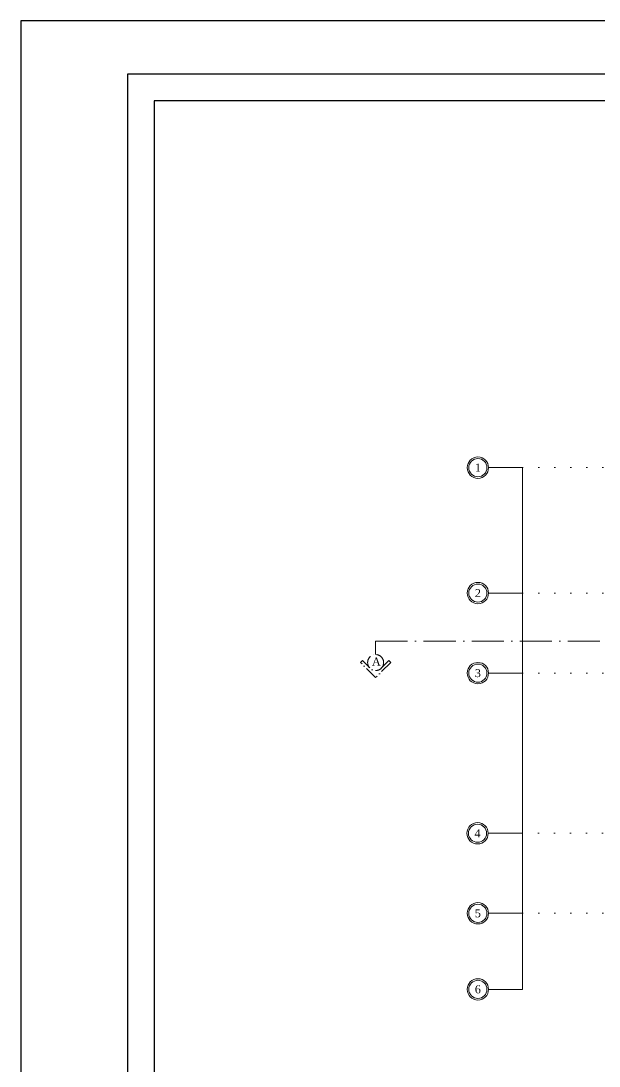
# Model space of a CAD drawing. Header units: millimetres. Extents: x -12161372 to 46643, y -9506984 to 15358.
# Drawn here: x 10984 to 12068, y 5154 to 7112 of the extents above; entities that cross this region are included whole.
import ezdxf

# ---------------------------------------------------------------- set-up
doc = ezdxf.new("R2010")
doc.units = ezdxf.units.MM
doc.linetypes.add('ACAD_ISO07W100', pattern=[3, 0, -3])
doc.linetypes.add('ACAD_ISO10W100', pattern=[18, 12, -3, 0, -3])
doc.layers.add('garis potongan', color=3, linetype='ACAD_ISO10W100', lineweight=18)
doc.layers.add('teks', color=255, linetype='Continuous', lineweight=5)
doc.styles.add('teks2', font='times.ttf', dxfattribs={"height": 15})

msp = doc.modelspace()

# ---------------------------------------------------------------- linework, layer by layer
for points in [[(10983.995, 4142.317), (15183.995, 4142.317), (15183.995, 7112.317), (10983.995, 7112.317)], [(11183.995, 4242.317), (15083.995, 4242.317), (15083.995, 7012.317), (11183.995, 7012.317)], [(11233.995, 4292.317), (14483.995, 4292.317), (14483.995, 6962.317), (11233.995, 6962.317)]]:
    msp.add_lwpolyline(points, close=True)
at = {"layer": 'garis potongan', "ltscale": 5}
msp.add_lwpolyline([(11648.982, 5925.082), (11648.982, 5950.082), (13857.666, 5950.082), (13857.666, 5925.082)], dxfattribs=at)
at = {"layer": 'garis potongan', "ltscale": 2}
msp.add_lwpolyline([(11661.22, 5901.348), (11673.774, 5913.902), (11677.309, 5910.366), (11649.025, 5882.082), (11620.741, 5910.366), (11624.276, 5913.902), (11636.83, 5901.348)], dxfattribs=at)
msp.add_circle((11649.025, 5910.082), 15, dxfattribs=at)
at = {"layer": 'teks', "ltscale": 0.8}
for p, q in [((11924.657, 6275.262), (11860.7, 6275.262)), ((11924.657, 6040.262), (11860.7, 6040.262)), ((11924.657, 5890.262), (11860.7, 5890.262)), ((11924.032, 5590.262), (11860.075, 5590.262)), ((11924.657, 5440.262), (11860.7, 5440.262)), ((11924.657, 5297.762), (11860.7, 5297.762))]:
    msp.add_line(p, q, dxfattribs=at)
at = {"layer": 'teks', "linetype": 'ACAD_ISO07W100', "ltscale": 10}
for p, q in [((11924.657, 6275.262), (13509.183, 6275.262)), ((11924.657, 6040.262), (13509.183, 6040.654)), ((11924.657, 5890.262), (13509.183, 5890.262)), ((11924.032, 5590.262), (13501.636, 5590.262)), ((11924.657, 5440.262), (13501.67, 5440.408))]:
    msp.add_line(p, q, dxfattribs=at)
at = {"layer": 'teks', "ltscale": 10}
msp.add_line((11924.657, 6275.262), (11924.657, 5297.762), dxfattribs=at)
at = {"layer": 'teks'}
for centre, radius in [((11840.7, 6275.262), 20), ((11840.7, 6275.262), 17), ((11840.7, 6040.262), 20), ((11840.7, 6040.262), 17), ((11840.7, 5890.262), 20), ((11840.7, 5890.262), 17), ((11840.075, 5590.262), 20), ((11840.075, 5590.262), 17), ((11840.7, 5440.262), 20), ((11840.7, 5440.262), 17), ((11840.7, 5297.762), 20), ((11840.7, 5297.762), 17)]:
    msp.add_circle(centre, radius, dxfattribs=at)

# ---------------------------------------------------------------- texts
at = {"layer": 'teks', "char_height": 15, "attachment_point": 5, "style": 'teks2'}
for s, insert in [('1', (11840.7, 6275.262)), ('2', (11840.7, 6040.262)), ('3', (11840.7, 5890.262)), ('4', (11840.075, 5590.262)), ('5', (11840.7, 5440.262)), ('6', (11840.7, 5297.762))]:
    msp.add_mtext_dynamic_manual_height_columns(s, width=35.65071, gutter_width=15, heights=[0], dxfattribs=dict(at, insert=insert))
at = {"layer": 'teks', "ltscale": 2, "insert": (11650.363, 5911.984), "char_height": 15, "attachment_point": 5, "style": 'teks2'}
msp.add_mtext_dynamic_manual_height_columns('A', width=35.65071, gutter_width=15, heights=[0], dxfattribs=at)

doc.saveas('drawing.dxf')
